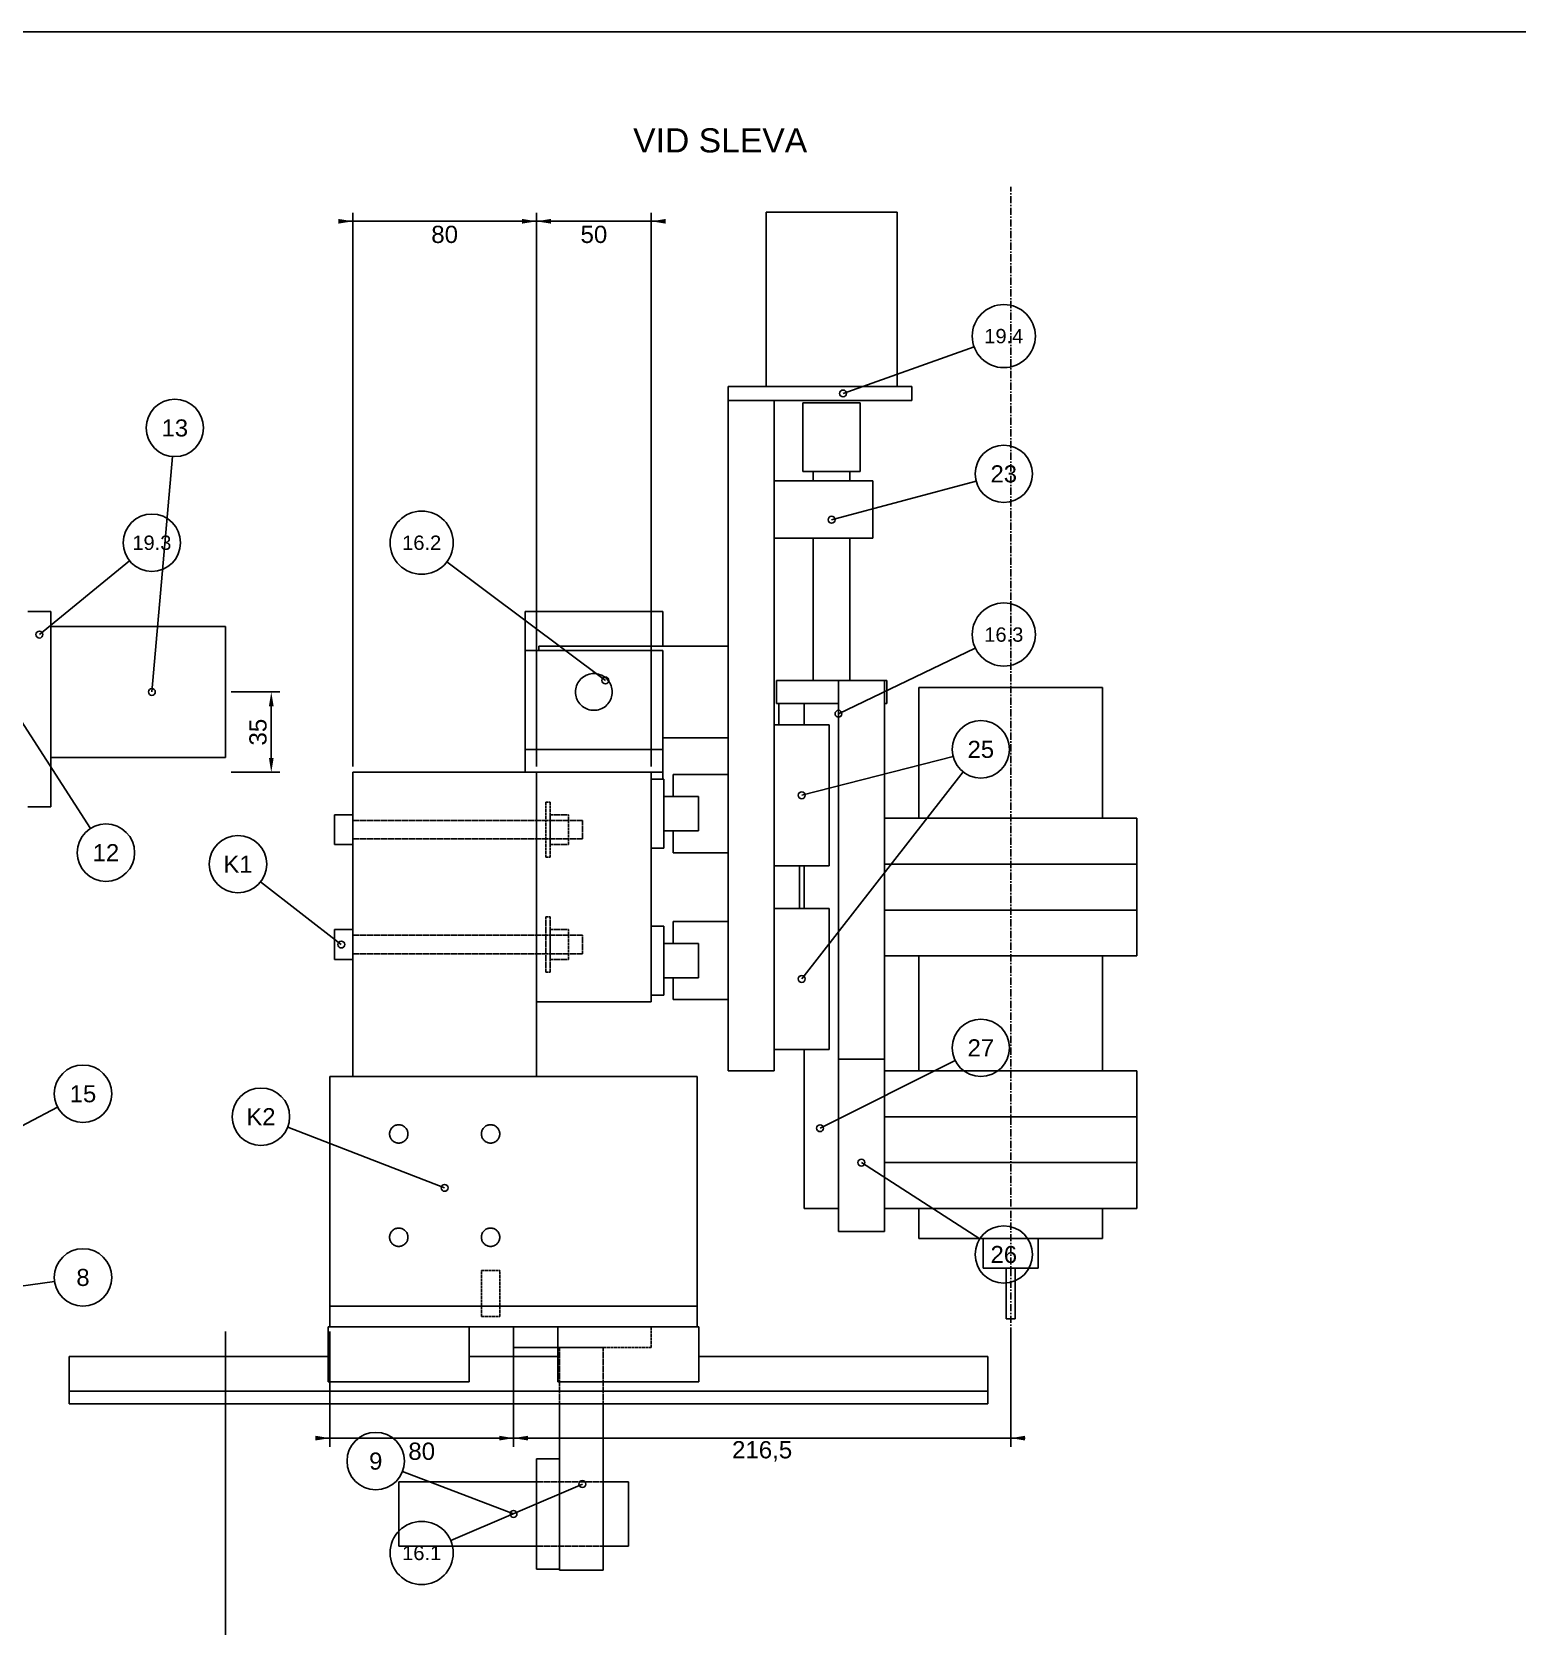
# Model space of a CAD drawing. Header units: millimetres. Extents: x 15 to 2636, y 5 to 589.
# Drawn here: x 261.1 to 519.8, y 311.2 to 589 of the extents above; entities that cross this region are included whole.
import ezdxf
from ezdxf.enums import TextEntityAlignment as Align

# ---------------------------------------------------------------- set-up
doc = ezdxf.new("R2010")
doc.units = ezdxf.units.MM
doc.header["$LTSCALE"] = 0.4
doc.linetypes.add('CENTER', pattern=[5.08, 3.175, -0.635, 0.635, -0.635])
doc.linetypes.add('DASHED', pattern=[1.524, 1.27, -0.254])
for name, color, linetype in [('Golova', 212, 'CONTINUOUS'), ('Krepezh', 6, 'CONTINUOUS'), ('Nevidimye', 8, 'DASHED'), ('Osevye', 8, 'CENTER'), ('Privod', 134, 'CONTINUOUS'), ('Rama', 7, 'CONTINUOUS'), ('Ramka', 7, 'CONTINUOUS'), ('Razmery', 8, 'CONTINUOUS'), ('Relsy', 5, 'CONTINUOUS'), ('SHVP', 1, 'CONTINUOUS'), ('Tekst', 7, 'CONTINUOUS'), ('Uzly', 94, 'CONTINUOUS')]:
    doc.layers.add(name, color=color, linetype=linetype)
doc.styles.add('CHERT', font='arial.ttf')
doc.dimstyles.new('T1', dxfattribs={"dimtxt": 3, "dimasz": 2.5, "dimexe": 1.5, "dimexo": 1, "dimgap": 0.8, "dimtad": 1, "dimtxsty": 'CHERT', "dimcen": 2.5, "dimazin": 3, "dimtfac": 1, "dimtmove": 0, "dimatfit": 3})

msp = doc.modelspace()

# ---------------------------------------------------------------- linework, layer by layer
at = {"layer": 'Golova'}
for p, q in [((382.4, 524.8), (390.4, 524.8)), ((382.4, 408), (382.4, 524.8)), ((390.4, 408), (390.4, 524.8)), ((401.6, 476), (409.6, 476)), ((401.6, 410), (401.6, 476)), ((403.6, 476), (409.6, 476)), ((409.6, 410), (409.6, 476)), ((415.6, 474.8), (447.6, 474.8)), ((415.6, 452), (415.6, 474.8)), ((447.6, 452), (447.6, 474.8)), ((409.6, 410), (409.6, 472)), ((409.6, 452), (453.6, 452)), ((409.6, 444), (409.6, 452)), ((453.6, 444), (453.6, 452)), ((409.6, 444), (453.6, 444)), ((409.6, 436), (409.6, 444)), ((409.6, 444), (453.6, 444)), ((453.6, 436), (453.6, 444)), ((401.6, 410), (401.6, 436)), ((409.6, 436), (453.6, 436)), ((409.6, 428), (409.6, 436)), ((409.6, 436), (453.6, 436)), ((453.6, 428), (453.6, 436)), ((409.6, 428), (453.6, 428)), ((415.6, 408), (415.6, 428)), ((447.6, 408), (447.6, 428)), ((401.6, 410), (409.6, 410)), ((401.6, 380), (401.6, 410)), ((401.6, 410), (409.6, 410)), ((401.6, 410), (409.6, 410)), ((409.6, 380), (409.6, 410)), ((382.4, 408), (390.4, 408)), ((409.6, 408), (453.6, 408)), ((409.6, 400), (409.6, 408)), ((453.6, 400), (453.6, 408)), ((409.6, 400), (453.6, 400)), ((409.6, 392), (409.6, 400)), ((409.6, 400), (453.6, 400)), ((453.6, 392), (453.6, 400)), ((409.6, 392), (453.6, 392)), ((409.6, 384), (409.6, 392)), ((409.6, 392), (453.6, 392)), ((453.6, 384), (453.6, 392)), ((409.6, 384), (453.6, 384)), ((415.6, 378.8), (415.6, 384)), ((447.6, 378.8), (447.6, 384)), ((401.6, 380), (409.6, 380)), ((415.6, 378.8), (447.6, 378.8)), ((426.8, 378.8), (436.4, 378.8)), ((426.8, 373.6), (426.8, 378.8)), ((436.4, 373.6), (436.4, 378.8)), ((426.8, 373.6), (436.4, 373.6)), ((430.8, 373.6), (432.4, 373.6)), ((430.8, 364.8), (430.8, 373.6)), ((432.4, 364.8), (432.4, 373.6)), ((430.8, 364.8), (432.4, 364.8))]:
    msp.add_line(p, q, dxfattribs=at)
at = {"layer": 'Krepezh'}
for p, q in [((313.8, 452.6), (317, 452.6)), ((313.8, 447.4), (313.8, 452.6)), ((313.8, 452.6), (317, 452.6)), ((313.8, 447.4), (313.8, 452.6)), ((317, 447.4), (317, 452.6)), ((317, 447.4), (317, 452.6)), ((317, 448.4), (317, 451.6)), ((317, 448.4), (317, 451.6)), ((313.8, 447.4), (317, 447.4)), ((313.8, 447.4), (317, 447.4)), ((313.8, 432.6), (317, 432.6)), ((313.8, 427.4), (313.8, 432.6)), ((313.8, 432.6), (317, 432.6)), ((313.8, 427.4), (313.8, 432.6)), ((317, 427.4), (317, 432.6)), ((317, 427.4), (317, 432.6)), ((317, 428.4), (317, 431.6)), ((317, 428.4), (317, 431.6)), ((313.8, 427.4), (317, 427.4)), ((313.8, 427.4), (317, 427.4)), ((323.4243, 397.2778), (323.4061, 397.1394)), ((323.4545, 397.4141), (323.4243, 397.2778)), ((323.4965, 397.5472), (323.4545, 397.4141)), ((323.5499, 397.6762), (323.4965, 397.5472)), ((323.6144, 397.8), (323.5499, 397.6762)), ((323.6894, 397.9177), (323.6144, 397.8)), ((323.7743, 398.0285), (323.6894, 397.9177)), ((323.8686, 398.1314), (323.7743, 398.0285)), ((323.9715, 398.2257), (323.8686, 398.1314)), ((324.0823, 398.3106), (323.9715, 398.2257)), ((324.2, 398.3856), (324.0823, 398.3106)), ((324.3238, 398.4501), (324.2, 398.3856)), ((324.4528, 398.5035), (324.3238, 398.4501)), ((324.5859, 398.5455), (324.4528, 398.5035)), ((324.7222, 398.5757), (324.5859, 398.5455)), ((324.8606, 398.5939), (324.7222, 398.5757)), ((325, 398.6), (324.8606, 398.5939)), ((325.1394, 398.5939), (325, 398.6)), ((325.2778, 398.5757), (325.1394, 398.5939)), ((325.4141, 398.5455), (325.2778, 398.5757)), ((325.5472, 398.5035), (325.4141, 398.5455)), ((325.6762, 398.4501), (325.5472, 398.5035)), ((325.8, 398.3856), (325.6762, 398.4501)), ((325.9177, 398.3106), (325.8, 398.3856)), ((326.0285, 398.2257), (325.9177, 398.3106)), ((326.1314, 398.1314), (326.0285, 398.2257)), ((326.2257, 398.0285), (326.1314, 398.1314)), ((326.3106, 397.9177), (326.2257, 398.0285)), ((326.3856, 397.8), (326.3106, 397.9177)), ((326.4501, 397.6762), (326.3856, 397.8)), ((326.5035, 397.5472), (326.4501, 397.6762)), ((326.5455, 397.4141), (326.5035, 397.5472)), ((326.5757, 397.2778), (326.5455, 397.4141)), ((326.5939, 397.1394), (326.5757, 397.2778)), ((339.4243, 397.2778), (339.4061, 397.1394)), ((339.4545, 397.4141), (339.4243, 397.2778)), ((339.4965, 397.5472), (339.4545, 397.4141)), ((339.5499, 397.6762), (339.4965, 397.5472)), ((339.6144, 397.8), (339.5499, 397.6762)), ((339.6894, 397.9177), (339.6144, 397.8)), ((339.7743, 398.0285), (339.6894, 397.9177)), ((339.8686, 398.1314), (339.7743, 398.0285)), ((339.9715, 398.2257), (339.8686, 398.1314)), ((340.0823, 398.3106), (339.9715, 398.2257)), ((340.2, 398.3856), (340.0823, 398.3106)), ((340.3238, 398.4501), (340.2, 398.3856)), ((340.4528, 398.5035), (340.3238, 398.4501)), ((340.5859, 398.5455), (340.4528, 398.5035)), ((340.7222, 398.5757), (340.5859, 398.5455)), ((340.8606, 398.5939), (340.7222, 398.5757)), ((341, 398.6), (340.8606, 398.5939)), ((341.1394, 398.5939), (341, 398.6)), ((341.2778, 398.5757), (341.1394, 398.5939)), ((341.4141, 398.5455), (341.2778, 398.5757)), ((341.5472, 398.5035), (341.4141, 398.5455)), ((341.6762, 398.4501), (341.5472, 398.5035)), ((341.8, 398.3856), (341.6762, 398.4501)), ((341.9177, 398.3106), (341.8, 398.3856)), ((342.0285, 398.2257), (341.9177, 398.3106)), ((342.1314, 398.1314), (342.0285, 398.2257)), ((342.2257, 398.0285), (342.1314, 398.1314)), ((342.3106, 397.9177), (342.2257, 398.0285)), ((342.3856, 397.8), (342.3106, 397.9177)), ((342.4501, 397.6762), (342.3856, 397.8)), ((342.5035, 397.5472), (342.4501, 397.6762)), ((342.5455, 397.4141), (342.5035, 397.5472)), ((342.5757, 397.2778), (342.5455, 397.4141)), ((342.5939, 397.1394), (342.5757, 397.2778)), ((323.4061, 397.1394), (323.4, 397)), ((323.4, 397), (323.4061, 396.8606)), ((323.4061, 396.8606), (323.4243, 396.7222)), ((323.4243, 396.7222), (323.4545, 396.5859)), ((323.4545, 396.5859), (323.4965, 396.4528)), ((323.4965, 396.4528), (323.5499, 396.3238)), ((323.5499, 396.3238), (323.6144, 396.2)), ((323.6144, 396.2), (323.6894, 396.0823)), ((323.6894, 396.0823), (323.7743, 395.9715)), ((323.7743, 395.9715), (323.8686, 395.8686)), ((323.8686, 395.8686), (323.9715, 395.7743)), ((323.9715, 395.7743), (324.0823, 395.6894)), ((324.0823, 395.6894), (324.2, 395.6144)), ((324.2, 395.6144), (324.3238, 395.5499)), ((324.3238, 395.5499), (324.4528, 395.4965)), ((324.4528, 395.4965), (324.5859, 395.4545)), ((324.5859, 395.4545), (324.7222, 395.4243)), ((324.7222, 395.4243), (324.8606, 395.4061)), ((324.8606, 395.4061), (325, 395.4)), ((325, 395.4), (325.1394, 395.4061)), ((325.1394, 395.4061), (325.2778, 395.4243)), ((325.2778, 395.4243), (325.4141, 395.4545)), ((325.4141, 395.4545), (325.5472, 395.4965)), ((325.5472, 395.4965), (325.6762, 395.5499)), ((325.6762, 395.5499), (325.8, 395.6144)), ((325.8, 395.6144), (325.9177, 395.6894)), ((325.9177, 395.6894), (326.0285, 395.7743)), ((326.0285, 395.7743), (326.1314, 395.8686)), ((326.1314, 395.8686), (326.2257, 395.9715)), ((326.2257, 395.9715), (326.3106, 396.0823)), ((326.3106, 396.0823), (326.3856, 396.2)), ((326.3856, 396.2), (326.4501, 396.3238)), ((326.4501, 396.3238), (326.5035, 396.4528)), ((326.5035, 396.4528), (326.5455, 396.5859)), ((326.5455, 396.5859), (326.5757, 396.7222)), ((326.5757, 396.7222), (326.5939, 396.8606)), ((326.6, 397), (326.5939, 397.1394)), ((326.5939, 396.8606), (326.6, 397)), ((339.4061, 397.1394), (339.4, 397)), ((339.4, 397), (339.4061, 396.8606)), ((339.4061, 396.8606), (339.4243, 396.7222)), ((339.4243, 396.7222), (339.4545, 396.5859)), ((339.4545, 396.5859), (339.4965, 396.4528)), ((339.4965, 396.4528), (339.5499, 396.3238)), ((339.5499, 396.3238), (339.6144, 396.2)), ((339.6144, 396.2), (339.6894, 396.0823)), ((339.6894, 396.0823), (339.7743, 395.9715)), ((339.7743, 395.9715), (339.8686, 395.8686)), ((339.8686, 395.8686), (339.9715, 395.7743)), ((339.9715, 395.7743), (340.0823, 395.6894)), ((340.0823, 395.6894), (340.2, 395.6144)), ((340.2, 395.6144), (340.3238, 395.5499)), ((340.3238, 395.5499), (340.4528, 395.4965)), ((340.4528, 395.4965), (340.5859, 395.4545)), ((340.5859, 395.4545), (340.7222, 395.4243)), ((340.7222, 395.4243), (340.8606, 395.4061)), ((340.8606, 395.4061), (341, 395.4)), ((341, 395.4), (341.1394, 395.4061)), ((341.1394, 395.4061), (341.2778, 395.4243)), ((341.2778, 395.4243), (341.4141, 395.4545)), ((341.4141, 395.4545), (341.5472, 395.4965)), ((341.5472, 395.4965), (341.6762, 395.5499)), ((341.6762, 395.5499), (341.8, 395.6144)), ((341.8, 395.6144), (341.9177, 395.6894)), ((341.9177, 395.6894), (342.0285, 395.7743)), ((342.0285, 395.7743), (342.1314, 395.8686)), ((342.1314, 395.8686), (342.2257, 395.9715)), ((342.2257, 395.9715), (342.3106, 396.0823)), ((342.3106, 396.0823), (342.3856, 396.2)), ((342.3856, 396.2), (342.4501, 396.3238)), ((342.4501, 396.3238), (342.5035, 396.4528)), ((342.5035, 396.4528), (342.5455, 396.5859)), ((342.5455, 396.5859), (342.5757, 396.7222)), ((342.5757, 396.7222), (342.5939, 396.8606)), ((342.6, 397), (342.5939, 397.1394)), ((342.5939, 396.8606), (342.6, 397)), ((324.5859, 380.5455), (324.4528, 380.5035)), ((324.7222, 380.5757), (324.5859, 380.5455)), ((324.8606, 380.5939), (324.7222, 380.5757)), ((325, 380.6), (324.8606, 380.5939)), ((325.1394, 380.5939), (325, 380.6)), ((325.2778, 380.5757), (325.1394, 380.5939)), ((325.4141, 380.5455), (325.2778, 380.5757)), ((325.5472, 380.5035), (325.4141, 380.5455)), ((340.5859, 380.5455), (340.4528, 380.5035)), ((340.7222, 380.5757), (340.5859, 380.5455)), ((340.8606, 380.5939), (340.7222, 380.5757)), ((341, 380.6), (340.8606, 380.5939)), ((341.1394, 380.5939), (341, 380.6)), ((341.2778, 380.5757), (341.1394, 380.5939)), ((341.4141, 380.5455), (341.2778, 380.5757)), ((341.5472, 380.5035), (341.4141, 380.5455)), ((323.4061, 379.1394), (323.4, 379)), ((323.4, 379), (323.4061, 378.8606)), ((323.4243, 379.2778), (323.4061, 379.1394)), ((323.4061, 378.8606), (323.4243, 378.7222)), ((323.4545, 379.4141), (323.4243, 379.2778)), ((323.4243, 378.7222), (323.4545, 378.5859)), ((323.4965, 379.5472), (323.4545, 379.4141)), ((323.4545, 378.5859), (323.4965, 378.4528)), ((323.5499, 379.6762), (323.4965, 379.5472)), ((323.4965, 378.4528), (323.5499, 378.3238)), ((323.6144, 379.8), (323.5499, 379.6762)), ((323.5499, 378.3238), (323.6144, 378.2)), ((323.6894, 379.9177), (323.6144, 379.8)), ((323.6144, 378.2), (323.6894, 378.0823)), ((323.7743, 380.0285), (323.6894, 379.9177)), ((323.6894, 378.0823), (323.7743, 377.9715)), ((323.8686, 380.1314), (323.7743, 380.0285)), ((323.7743, 377.9715), (323.8686, 377.8686)), ((323.9715, 380.2257), (323.8686, 380.1314)), ((323.8686, 377.8686), (323.9715, 377.7743)), ((324.0823, 380.3106), (323.9715, 380.2257)), ((323.9715, 377.7743), (324.0823, 377.6894)), ((324.2, 380.3856), (324.0823, 380.3106)), ((324.3238, 380.4501), (324.2, 380.3856)), ((324.4528, 380.5035), (324.3238, 380.4501)), ((325.6762, 380.4501), (325.5472, 380.5035)), ((325.8, 380.3856), (325.6762, 380.4501)), ((325.9177, 380.3106), (325.8, 380.3856)), ((326.0285, 380.2257), (325.9177, 380.3106)), ((325.9177, 377.6894), (326.0285, 377.7743)), ((326.1314, 380.1314), (326.0285, 380.2257)), ((326.0285, 377.7743), (326.1314, 377.8686)), ((326.2257, 380.0285), (326.1314, 380.1314)), ((326.1314, 377.8686), (326.2257, 377.9715)), ((326.3106, 379.9177), (326.2257, 380.0285)), ((326.2257, 377.9715), (326.3106, 378.0823)), ((326.3856, 379.8), (326.3106, 379.9177)), ((326.3106, 378.0823), (326.3856, 378.2)), ((326.4501, 379.6762), (326.3856, 379.8)), ((326.3856, 378.2), (326.4501, 378.3238)), ((326.5035, 379.5472), (326.4501, 379.6762)), ((326.4501, 378.3238), (326.5035, 378.4528)), ((326.5455, 379.4141), (326.5035, 379.5472)), ((326.5035, 378.4528), (326.5455, 378.5859)), ((326.5757, 379.2778), (326.5455, 379.4141)), ((326.5455, 378.5859), (326.5757, 378.7222)), ((326.5939, 379.1394), (326.5757, 379.2778)), ((326.5757, 378.7222), (326.5939, 378.8606)), ((326.6, 379), (326.5939, 379.1394)), ((326.5939, 378.8606), (326.6, 379)), ((339.4061, 379.1394), (339.4, 379)), ((339.4, 379), (339.4061, 378.8606)), ((339.4243, 379.2778), (339.4061, 379.1394)), ((339.4061, 378.8606), (339.4243, 378.7222)), ((339.4545, 379.4141), (339.4243, 379.2778)), ((339.4243, 378.7222), (339.4545, 378.5859)), ((339.4965, 379.5472), (339.4545, 379.4141)), ((339.4545, 378.5859), (339.4965, 378.4528)), ((339.5499, 379.6762), (339.4965, 379.5472)), ((339.4965, 378.4528), (339.5499, 378.3238)), ((339.6144, 379.8), (339.5499, 379.6762)), ((339.5499, 378.3238), (339.6144, 378.2)), ((339.6894, 379.9177), (339.6144, 379.8)), ((339.6144, 378.2), (339.6894, 378.0823)), ((339.7743, 380.0285), (339.6894, 379.9177)), ((339.6894, 378.0823), (339.7743, 377.9715)), ((339.8686, 380.1314), (339.7743, 380.0285)), ((339.7743, 377.9715), (339.8686, 377.8686)), ((339.9715, 380.2257), (339.8686, 380.1314)), ((339.8686, 377.8686), (339.9715, 377.7743)), ((340.0823, 380.3106), (339.9715, 380.2257)), ((339.9715, 377.7743), (340.0823, 377.6894)), ((340.2, 380.3856), (340.0823, 380.3106)), ((340.3238, 380.4501), (340.2, 380.3856)), ((340.4528, 380.5035), (340.3238, 380.4501)), ((341.6762, 380.4501), (341.5472, 380.5035)), ((341.8, 380.3856), (341.6762, 380.4501)), ((341.9177, 380.3106), (341.8, 380.3856)), ((342.0285, 380.2257), (341.9177, 380.3106)), ((341.9177, 377.6894), (342.0285, 377.7743)), ((342.1314, 380.1314), (342.0285, 380.2257)), ((342.0285, 377.7743), (342.1314, 377.8686)), ((342.2257, 380.0285), (342.1314, 380.1314)), ((342.1314, 377.8686), (342.2257, 377.9715)), ((342.3106, 379.9177), (342.2257, 380.0285)), ((342.2257, 377.9715), (342.3106, 378.0823)), ((342.3856, 379.8), (342.3106, 379.9177)), ((342.3106, 378.0823), (342.3856, 378.2)), ((342.4501, 379.6762), (342.3856, 379.8)), ((342.3856, 378.2), (342.4501, 378.3238)), ((342.5035, 379.5472), (342.4501, 379.6762)), ((342.4501, 378.3238), (342.5035, 378.4528)), ((342.5455, 379.4141), (342.5035, 379.5472)), ((342.5035, 378.4528), (342.5455, 378.5859)), ((342.5757, 379.2778), (342.5455, 379.4141)), ((342.5455, 378.5859), (342.5757, 378.7222)), ((342.5939, 379.1394), (342.5757, 379.2778)), ((342.5757, 378.7222), (342.5939, 378.8606)), ((342.6, 379), (342.5939, 379.1394)), ((342.5939, 378.8606), (342.6, 379)), ((324.0823, 377.6894), (324.2, 377.6144)), ((324.2, 377.6144), (324.3238, 377.5499)), ((324.3238, 377.5499), (324.4528, 377.4965)), ((324.4528, 377.4965), (324.5859, 377.4545)), ((324.5859, 377.4545), (324.7222, 377.4243)), ((324.7222, 377.4243), (324.8606, 377.4061)), ((324.8606, 377.4061), (325, 377.4)), ((325, 377.4), (325.1394, 377.4061)), ((325.1394, 377.4061), (325.2778, 377.4243)), ((325.2778, 377.4243), (325.4141, 377.4545)), ((325.4141, 377.4545), (325.5472, 377.4965)), ((325.5472, 377.4965), (325.6762, 377.5499)), ((325.6762, 377.5499), (325.8, 377.6144)), ((325.8, 377.6144), (325.9177, 377.6894)), ((340.0823, 377.6894), (340.2, 377.6144)), ((340.2, 377.6144), (340.3238, 377.5499)), ((340.3238, 377.5499), (340.4528, 377.4965)), ((340.4528, 377.4965), (340.5859, 377.4545)), ((340.5859, 377.4545), (340.7222, 377.4243)), ((340.7222, 377.4243), (340.8606, 377.4061)), ((340.8606, 377.4061), (341, 377.4)), ((341, 377.4), (341.1394, 377.4061)), ((341.1394, 377.4061), (341.2778, 377.4243)), ((341.2778, 377.4243), (341.4141, 377.4545)), ((341.4141, 377.4545), (341.5472, 377.4965)), ((341.5472, 377.4965), (341.6762, 377.5499)), ((341.6762, 377.5499), (341.8, 377.6144)), ((341.8, 377.6144), (341.9177, 377.6894))]:
    msp.add_line(p, q, dxfattribs=at)
at = {"layer": 'Nevidimye'}
for p, q in [((350.6, 454.8), (351.4, 454.8)), ((350.6, 445.2), (350.6, 454.8)), ((350.6, 454.8), (351.4, 454.8)), ((350.6, 445.2), (350.6, 454.8)), ((351.4, 445.2), (351.4, 454.8)), ((351.4, 445.2), (351.4, 454.8)), ((317, 451.6), (357, 451.6)), ((317, 451.6), (357, 451.6)), ((351.4, 452.6), (354.6, 452.6)), ((351.4, 447.4), (351.4, 452.6)), ((351.4, 452.6), (354.6, 452.6)), ((351.4, 447.4), (351.4, 452.6)), ((354.6, 447.4), (354.6, 452.6)), ((354.6, 447.4), (354.6, 452.6)), ((357, 448.4), (357, 451.6)), ((357, 448.4), (357, 451.6)), ((317, 448.4), (357, 448.4)), ((317, 448.4), (357, 448.4)), ((351.4, 447.4), (354.6, 447.4)), ((351.4, 447.4), (354.6, 447.4)), ((350.6, 445.2), (351.4, 445.2)), ((350.6, 445.2), (351.4, 445.2)), ((350.6, 434.8), (351.4, 434.8)), ((350.6, 425.2), (350.6, 434.8)), ((350.6, 434.8), (351.4, 434.8)), ((350.6, 425.2), (350.6, 434.8)), ((351.4, 425.2), (351.4, 434.8)), ((351.4, 425.2), (351.4, 434.8)), ((317, 431.6), (357, 431.6)), ((317, 431.6), (357, 431.6)), ((351.4, 432.6), (354.6, 432.6)), ((351.4, 427.4), (351.4, 432.6)), ((351.4, 432.6), (354.6, 432.6)), ((351.4, 427.4), (351.4, 432.6)), ((354.6, 427.4), (354.6, 432.6)), ((354.6, 427.4), (354.6, 432.6)), ((357, 428.4), (357, 431.6)), ((357, 428.4), (357, 431.6)), ((317, 428.4), (357, 428.4)), ((317, 428.4), (357, 428.4)), ((350.6, 425.2), (351.4, 425.2)), ((350.6, 425.2), (351.4, 425.2)), ((351.4, 427.4), (354.6, 427.4)), ((351.4, 427.4), (354.6, 427.4)), ((323.4243, 397.2778), (323.4061, 397.1394)), ((323.4545, 397.4141), (323.4243, 397.2778)), ((323.4965, 397.5472), (323.4545, 397.4141)), ((323.5499, 397.6762), (323.4965, 397.5472)), ((323.6144, 397.8), (323.5499, 397.6762)), ((323.6894, 397.9177), (323.6144, 397.8)), ((323.7743, 398.0285), (323.6894, 397.9177)), ((323.8686, 398.1314), (323.7743, 398.0285)), ((323.9715, 398.2257), (323.8686, 398.1314)), ((324.0823, 398.3106), (323.9715, 398.2257)), ((324.2, 398.3856), (324.0823, 398.3106)), ((324.3238, 398.4501), (324.2, 398.3856)), ((324.4528, 398.5035), (324.3238, 398.4501)), ((324.5859, 398.5455), (324.4528, 398.5035)), ((324.7222, 398.5757), (324.5859, 398.5455)), ((324.8606, 398.5939), (324.7222, 398.5757)), ((325, 398.6), (324.8606, 398.5939)), ((325.1394, 398.5939), (325, 398.6)), ((325.2778, 398.5757), (325.1394, 398.5939)), ((325.4141, 398.5455), (325.2778, 398.5757)), ((325.5472, 398.5035), (325.4141, 398.5455)), ((325.6762, 398.4501), (325.5472, 398.5035)), ((325.8, 398.3856), (325.6762, 398.4501)), ((325.9177, 398.3106), (325.8, 398.3856)), ((326.0285, 398.2257), (325.9177, 398.3106)), ((326.1314, 398.1314), (326.0285, 398.2257)), ((326.2257, 398.0285), (326.1314, 398.1314)), ((326.3106, 397.9177), (326.2257, 398.0285)), ((326.3856, 397.8), (326.3106, 397.9177)), ((326.4501, 397.6762), (326.3856, 397.8)), ((326.5035, 397.5472), (326.4501, 397.6762)), ((326.5455, 397.4141), (326.5035, 397.5472)), ((326.5757, 397.2778), (326.5455, 397.4141)), ((326.5939, 397.1394), (326.5757, 397.2778)), ((339.4243, 397.2778), (339.4061, 397.1394)), ((339.4545, 397.4141), (339.4243, 397.2778)), ((339.4965, 397.5472), (339.4545, 397.4141)), ((339.5499, 397.6762), (339.4965, 397.5472)), ((339.6144, 397.8), (339.5499, 397.6762)), ((339.6894, 397.9177), (339.6144, 397.8)), ((339.7743, 398.0285), (339.6894, 397.9177)), ((339.8686, 398.1314), (339.7743, 398.0285)), ((339.9715, 398.2257), (339.8686, 398.1314)), ((340.0823, 398.3106), (339.9715, 398.2257)), ((340.2, 398.3856), (340.0823, 398.3106)), ((340.3238, 398.4501), (340.2, 398.3856)), ((340.4528, 398.5035), (340.3238, 398.4501)), ((340.5859, 398.5455), (340.4528, 398.5035)), ((340.7222, 398.5757), (340.5859, 398.5455)), ((340.8606, 398.5939), (340.7222, 398.5757)), ((341, 398.6), (340.8606, 398.5939)), ((341.1394, 398.5939), (341, 398.6)), ((341.2778, 398.5757), (341.1394, 398.5939)), ((341.4141, 398.5455), (341.2778, 398.5757)), ((341.5472, 398.5035), (341.4141, 398.5455)), ((341.6762, 398.4501), (341.5472, 398.5035)), ((341.8, 398.3856), (341.6762, 398.4501)), ((341.9177, 398.3106), (341.8, 398.3856)), ((342.0285, 398.2257), (341.9177, 398.3106)), ((342.1314, 398.1314), (342.0285, 398.2257)), ((342.2257, 398.0285), (342.1314, 398.1314)), ((342.3106, 397.9177), (342.2257, 398.0285)), ((342.3856, 397.8), (342.3106, 397.9177)), ((342.4501, 397.6762), (342.3856, 397.8)), ((342.5035, 397.5472), (342.4501, 397.6762)), ((342.5455, 397.4141), (342.5035, 397.5472)), ((342.5757, 397.2778), (342.5455, 397.4141)), ((342.5939, 397.1394), (342.5757, 397.2778)), ((323.4061, 397.1394), (323.4, 397)), ((323.4, 397), (323.4061, 396.8606)), ((323.4061, 396.8606), (323.4243, 396.7222)), ((323.4243, 396.7222), (323.4545, 396.5859)), ((323.4545, 396.5859), (323.4965, 396.4528)), ((323.4965, 396.4528), (323.5499, 396.3238)), ((323.5499, 396.3238), (323.6144, 396.2)), ((323.6144, 396.2), (323.6894, 396.0823)), ((323.6894, 396.0823), (323.7743, 395.9715)), ((323.7743, 395.9715), (323.8686, 395.8686)), ((323.8686, 395.8686), (323.9715, 395.7743)), ((323.9715, 395.7743), (324.0823, 395.6894)), ((324.0823, 395.6894), (324.2, 395.6144)), ((324.2, 395.6144), (324.3238, 395.5499)), ((324.3238, 395.5499), (324.4528, 395.4965)), ((324.4528, 395.4965), (324.5859, 395.4545)), ((324.5859, 395.4545), (324.7222, 395.4243)), ((324.7222, 395.4243), (324.8606, 395.4061)), ((324.8606, 395.4061), (325, 395.4)), ((325, 395.4), (325.1394, 395.4061)), ((325.1394, 395.4061), (325.2778, 395.4243)), ((325.2778, 395.4243), (325.4141, 395.4545)), ((325.4141, 395.4545), (325.5472, 395.4965)), ((325.5472, 395.4965), (325.6762, 395.5499)), ((325.6762, 395.5499), (325.8, 395.6144)), ((325.8, 395.6144), (325.9177, 395.6894)), ((325.9177, 395.6894), (326.0285, 395.7743)), ((326.0285, 395.7743), (326.1314, 395.8686)), ((326.1314, 395.8686), (326.2257, 395.9715)), ((326.2257, 395.9715), (326.3106, 396.0823)), ((326.3106, 396.0823), (326.3856, 396.2)), ((326.3856, 396.2), (326.4501, 396.3238)), ((326.4501, 396.3238), (326.5035, 396.4528)), ((326.5035, 396.4528), (326.5455, 396.5859)), ((326.5455, 396.5859), (326.5757, 396.7222)), ((326.5757, 396.7222), (326.5939, 396.8606)), ((326.6, 397), (326.5939, 397.1394)), ((326.5939, 396.8606), (326.6, 397)), ((339.4061, 397.1394), (339.4, 397)), ((339.4, 397), (339.4061, 396.8606)), ((339.4061, 396.8606), (339.4243, 396.7222)), ((339.4243, 396.7222), (339.4545, 396.5859)), ((339.4545, 396.5859), (339.4965, 396.4528)), ((339.4965, 396.4528), (339.5499, 396.3238)), ((339.5499, 396.3238), (339.6144, 396.2)), ((339.6144, 396.2), (339.6894, 396.0823)), ((339.6894, 396.0823), (339.7743, 395.9715)), ((339.7743, 395.9715), (339.8686, 395.8686)), ((339.8686, 395.8686), (339.9715, 395.7743)), ((339.9715, 395.7743), (340.0823, 395.6894)), ((340.0823, 395.6894), (340.2, 395.6144)), ((340.2, 395.6144), (340.3238, 395.5499)), ((340.3238, 395.5499), (340.4528, 395.4965)), ((340.4528, 395.4965), (340.5859, 395.4545)), ((340.5859, 395.4545), (340.7222, 395.4243)), ((340.7222, 395.4243), (340.8606, 395.4061)), ((340.8606, 395.4061), (341, 395.4)), ((341, 395.4), (341.1394, 395.4061)), ((341.1394, 395.4061), (341.2778, 395.4243)), ((341.2778, 395.4243), (341.4141, 395.4545)), ((341.4141, 395.4545), (341.5472, 395.4965)), ((341.5472, 395.4965), (341.6762, 395.5499)), ((341.6762, 395.5499), (341.8, 395.6144)), ((341.8, 395.6144), (341.9177, 395.6894)), ((341.9177, 395.6894), (342.0285, 395.7743)), ((342.0285, 395.7743), (342.1314, 395.8686)), ((342.1314, 395.8686), (342.2257, 395.9715)), ((342.2257, 395.9715), (342.3106, 396.0823)), ((342.3106, 396.0823), (342.3856, 396.2)), ((342.3856, 396.2), (342.4501, 396.3238)), ((342.4501, 396.3238), (342.5035, 396.4528)), ((342.5035, 396.4528), (342.5455, 396.5859)), ((342.5455, 396.5859), (342.5757, 396.7222)), ((342.5757, 396.7222), (342.5939, 396.8606)), ((342.6, 397), (342.5939, 397.1394)), ((342.5939, 396.8606), (342.6, 397)), ((324.5859, 380.5455), (324.4528, 380.5035)), ((324.7222, 380.5757), (324.5859, 380.5455)), ((324.8606, 380.5939), (324.7222, 380.5757)), ((325, 380.6), (324.8606, 380.5939)), ((325.1394, 380.5939), (325, 380.6)), ((325.2778, 380.5757), (325.1394, 380.5939)), ((325.4141, 380.5455), (325.2778, 380.5757)), ((325.5472, 380.5035), (325.4141, 380.5455)), ((340.5859, 380.5455), (340.4528, 380.5035)), ((340.7222, 380.5757), (340.5859, 380.5455)), ((340.8606, 380.5939), (340.7222, 380.5757)), ((341, 380.6), (340.8606, 380.5939)), ((341.1394, 380.5939), (341, 380.6)), ((341.2778, 380.5757), (341.1394, 380.5939)), ((341.4141, 380.5455), (341.2778, 380.5757)), ((341.5472, 380.5035), (341.4141, 380.5455)), ((323.4061, 379.1394), (323.4, 379)), ((323.4, 379), (323.4061, 378.8606)), ((323.4243, 379.2778), (323.4061, 379.1394)), ((323.4061, 378.8606), (323.4243, 378.7222)), ((323.4545, 379.4141), (323.4243, 379.2778)), ((323.4243, 378.7222), (323.4545, 378.5859)), ((323.4965, 379.5472), (323.4545, 379.4141)), ((323.4545, 378.5859), (323.4965, 378.4528)), ((323.5499, 379.6762), (323.4965, 379.5472)), ((323.4965, 378.4528), (323.5499, 378.3238)), ((323.6144, 379.8), (323.5499, 379.6762)), ((323.5499, 378.3238), (323.6144, 378.2)), ((323.6894, 379.9177), (323.6144, 379.8)), ((323.6144, 378.2), (323.6894, 378.0823)), ((323.7743, 380.0285), (323.6894, 379.9177)), ((323.6894, 378.0823), (323.7743, 377.9715)), ((323.8686, 380.1314), (323.7743, 380.0285)), ((323.7743, 377.9715), (323.8686, 377.8686)), ((323.9715, 380.2257), (323.8686, 380.1314)), ((323.8686, 377.8686), (323.9715, 377.7743)), ((324.0823, 380.3106), (323.9715, 380.2257)), ((323.9715, 377.7743), (324.0823, 377.6894)), ((324.2, 380.3856), (324.0823, 380.3106)), ((324.3238, 380.4501), (324.2, 380.3856)), ((324.4528, 380.5035), (324.3238, 380.4501)), ((325.6762, 380.4501), (325.5472, 380.5035)), ((325.8, 380.3856), (325.6762, 380.4501)), ((325.9177, 380.3106), (325.8, 380.3856)), ((326.0285, 380.2257), (325.9177, 380.3106)), ((325.9177, 377.6894), (326.0285, 377.7743)), ((326.1314, 380.1314), (326.0285, 380.2257)), ((326.0285, 377.7743), (326.1314, 377.8686)), ((326.2257, 380.0285), (326.1314, 380.1314)), ((326.1314, 377.8686), (326.2257, 377.9715)), ((326.3106, 379.9177), (326.2257, 380.0285)), ((326.2257, 377.9715), (326.3106, 378.0823)), ((326.3856, 379.8), (326.3106, 379.9177)), ((326.3106, 378.0823), (326.3856, 378.2)), ((326.4501, 379.6762), (326.3856, 379.8)), ((326.3856, 378.2), (326.4501, 378.3238)), ((326.5035, 379.5472), (326.4501, 379.6762)), ((326.4501, 378.3238), (326.5035, 378.4528)), ((326.5455, 379.4141), (326.5035, 379.5472)), ((326.5035, 378.4528), (326.5455, 378.5859)), ((326.5757, 379.2778), (326.5455, 379.4141)), ((326.5455, 378.5859), (326.5757, 378.7222)), ((326.5939, 379.1394), (326.5757, 379.2778)), ((326.5757, 378.7222), (326.5939, 378.8606)), ((326.6, 379), (326.5939, 379.1394)), ((326.5939, 378.8606), (326.6, 379)), ((339.4061, 379.1394), (339.4, 379)), ((339.4, 379), (339.4061, 378.8606)), ((339.4243, 379.2778), (339.4061, 379.1394)), ((339.4061, 378.8606), (339.4243, 378.7222)), ((339.4545, 379.4141), (339.4243, 379.2778)), ((339.4243, 378.7222), (339.4545, 378.5859)), ((339.4965, 379.5472), (339.4545, 379.4141)), ((339.4545, 378.5859), (339.4965, 378.4528)), ((339.5499, 379.6762), (339.4965, 379.5472)), ((339.4965, 378.4528), (339.5499, 378.3238)), ((339.6144, 379.8), (339.5499, 379.6762)), ((339.5499, 378.3238), (339.6144, 378.2)), ((339.6894, 379.9177), (339.6144, 379.8)), ((339.6144, 378.2), (339.6894, 378.0823)), ((339.7743, 380.0285), (339.6894, 379.9177)), ((339.6894, 378.0823), (339.7743, 377.9715)), ((339.8686, 380.1314), (339.7743, 380.0285)), ((339.7743, 377.9715), (339.8686, 377.8686)), ((339.9715, 380.2257), (339.8686, 380.1314)), ((339.8686, 377.8686), (339.9715, 377.7743)), ((340.0823, 380.3106), (339.9715, 380.2257)), ((339.9715, 377.7743), (340.0823, 377.6894)), ((340.2, 380.3856), (340.0823, 380.3106)), ((340.3238, 380.4501), (340.2, 380.3856)), ((340.4528, 380.5035), (340.3238, 380.4501)), ((341.6762, 380.4501), (341.5472, 380.5035)), ((341.8, 380.3856), (341.6762, 380.4501)), ((341.9177, 380.3106), (341.8, 380.3856)), ((342.0285, 380.2257), (341.9177, 380.3106)), ((341.9177, 377.6894), (342.0285, 377.7743)), ((342.1314, 380.1314), (342.0285, 380.2257)), ((342.0285, 377.7743), (342.1314, 377.8686)), ((342.2257, 380.0285), (342.1314, 380.1314)), ((342.1314, 377.8686), (342.2257, 377.9715)), ((342.3106, 379.9177), (342.2257, 380.0285)), ((342.2257, 377.9715), (342.3106, 378.0823)), ((342.3856, 379.8), (342.3106, 379.9177)), ((342.3106, 378.0823), (342.3856, 378.2)), ((342.4501, 379.6762), (342.3856, 379.8)), ((342.3856, 378.2), (342.4501, 378.3238)), ((342.5035, 379.5472), (342.4501, 379.6762)), ((342.4501, 378.3238), (342.5035, 378.4528)), ((342.5455, 379.4141), (342.5035, 379.5472)), ((342.5035, 378.4528), (342.5455, 378.5859)), ((342.5757, 379.2778), (342.5455, 379.4141)), ((342.5455, 378.5859), (342.5757, 378.7222)), ((342.5939, 379.1394), (342.5757, 379.2778)), ((342.5757, 378.7222), (342.5939, 378.8606)), ((342.6, 379), (342.5939, 379.1394)), ((342.5939, 378.8606), (342.6, 379)), ((324.0823, 377.6894), (324.2, 377.6144)), ((324.2, 377.6144), (324.3238, 377.5499)), ((324.3238, 377.5499), (324.4528, 377.4965)), ((324.4528, 377.4965), (324.5859, 377.4545)), ((324.5859, 377.4545), (324.7222, 377.4243)), ((324.7222, 377.4243), (324.8606, 377.4061)), ((324.8606, 377.4061), (325, 377.4)), ((325, 377.4), (325.1394, 377.4061)), ((325.1394, 377.4061), (325.2778, 377.4243)), ((325.2778, 377.4243), (325.4141, 377.4545)), ((325.4141, 377.4545), (325.5472, 377.4965)), ((325.5472, 377.4965), (325.6762, 377.5499)), ((325.6762, 377.5499), (325.8, 377.6144)), ((325.8, 377.6144), (325.9177, 377.6894)), ((340.0823, 377.6894), (340.2, 377.6144)), ((340.2, 377.6144), (340.3238, 377.5499)), ((340.3238, 377.5499), (340.4528, 377.4965)), ((340.4528, 377.4965), (340.5859, 377.4545)), ((340.5859, 377.4545), (340.7222, 377.4243)), ((340.7222, 377.4243), (340.8606, 377.4061)), ((340.8606, 377.4061), (341, 377.4)), ((341, 377.4), (341.1394, 377.4061)), ((341.1394, 377.4061), (341.2778, 377.4243)), ((341.2778, 377.4243), (341.4141, 377.4545)), ((341.4141, 377.4545), (341.5472, 377.4965)), ((341.5472, 377.4965), (341.6762, 377.5499)), ((341.6762, 377.5499), (341.8, 377.6144)), ((341.8, 377.6144), (341.9177, 377.6894)), ((339.4, 373.2), (342.6, 373.2)), ((339.4, 365.2), (339.4, 373.2)), ((339.4, 373.2), (342.6, 373.2)), ((339.4, 365.2), (339.4, 373.2)), ((342.6, 365.2), (342.6, 373.2)), ((342.6, 365.2), (342.6, 373.2)), ((339.4, 365.2), (342.6, 365.2)), ((339.4, 365.2), (342.6, 365.2)), ((369, 359.8), (369, 363.4)), ((369, 359.8), (369, 363.4)), ((352.72, 359.8), (369, 359.8)), ((352.72, 359.8), (369, 359.8)), ((353, 359.8), (360.6, 359.8)), ((353, 350), (353, 359.8)), ((353, 359.8), (360.6, 359.8)), ((353, 350), (353, 359.8)), ((360.6, 350), (360.6, 359.8)), ((360.6, 350), (360.6, 359.8)), ((349, 336.4), (360.6, 336.4)), ((349, 336.4), (360.6, 336.4)), ((349, 325.2), (349, 336.4)), ((353, 325.2), (353, 336.4)), ((353, 325.2), (353, 336.4)), ((360.6, 325.2), (360.6, 336.4)), ((349, 325.2), (360.6, 325.2)), ((349, 325.2), (360.6, 325.2))]:
    msp.add_line(p, q, dxfattribs=at)
at = {"layer": 'Osevye'}
msp.add_line((431.6, 360), (431.6, 562), dxfattribs=at)
at = {"layer": 'Privod'}
for p, q in [((389, 557.6), (411.8, 557.6)), ((389, 527.2), (389, 557.6)), ((411.8, 527.2), (411.8, 557.6)), ((389, 527.2), (411.8, 527.2)), ((395.4, 524.4), (405.4, 524.4)), ((395.4, 512.4), (395.4, 524.4)), ((405.4, 512.4), (405.4, 524.4)), ((395.4, 512.4), (405.4, 512.4)), ((264.4, 485.4), (294.8, 485.4)), ((264.4, 462.6), (264.4, 485.4)), ((294.8, 462.6), (294.8, 485.4)), ((264.4, 462.6), (294.8, 462.6))]:
    msp.add_line(p, q, dxfattribs=at)
at = {"layer": 'Rama'}
for p, q in [((317, 460), (349, 460)), ((317, 407), (317, 460)), ((317, 460), (349, 460)), ((317, 407), (317, 460)), ((349, 407), (349, 460)), ((349, 451.6), (349, 460)), ((349, 460), (369, 460)), ((349, 420), (349, 460)), ((369, 420), (369, 460)), ((349, 431.6), (349, 448.4)), ((349, 407), (349, 428.4)), ((349, 420), (369, 420)), ((317, 367), (349, 367)), ((317, 367), (339.4, 367)), ((342.6, 367), (349, 367))]:
    msp.add_line(p, q, dxfattribs=at)
at = {"layer": 'Ramka'}
msp.add_line((836, 589), (20, 589), dxfattribs=at)
at = {"layer": 'Relsy'}
for p, q in [((395.6, 472), (401.6, 472)), ((395.6, 468.28), (395.6, 472)), ((401.6, 384), (401.6, 472)), ((369, 458.8), (371.2, 458.8)), ((369, 446.8), (369, 458.8)), ((371.2, 446.8), (371.2, 458.8)), ((371.2, 455.8), (377.2, 455.8)), ((371.2, 449.8), (371.2, 455.8)), ((377.2, 449.8), (377.2, 455.8)), ((371.2, 449.8), (377.2, 449.8)), ((369, 446.8), (371.2, 446.8)), ((395.6, 436.28), (395.6, 443.72)), ((401.6, 384), (401.6, 436)), ((369, 433.2), (371.2, 433.2)), ((369, 421.2), (369, 433.2)), ((371.2, 421.2), (371.2, 433.2)), ((371.2, 430.2), (377.2, 430.2)), ((371.2, 424.2), (371.2, 430.2)), ((377.2, 424.2), (377.2, 430.2)), ((371.2, 424.2), (377.2, 424.2)), ((369, 421.2), (371.2, 421.2)), ((395.6, 384), (395.6, 411.72)), ((395.6, 384), (395.6, 411.72)), ((395.6, 384), (401.6, 384)), ((395.6, 384), (401.6, 384)), ((267.6, 358.2), (312.72, 358.2)), ((267.6, 352.2), (267.6, 358.2)), ((267.6, 358.2), (312.72, 358.2)), ((267.6, 352.2), (267.6, 358.2)), ((337.28, 358.2), (352.72, 358.2)), ((337.28, 358.2), (352.72, 358.2)), ((377.28, 358.2), (427.6, 358.2)), ((377.28, 358.2), (427.6, 358.2)), ((427.6, 352.2), (427.6, 358.2)), ((427.6, 352.2), (427.6, 358.2)), ((267.6, 352.2), (427.6, 352.2)), ((267.6, 350), (267.6, 352.2)), ((267.6, 352.2), (427.6, 352.2)), ((267.6, 352.2), (353, 352.2)), ((267.6, 350), (267.6, 352.2)), ((267.6, 352.2), (353, 352.2)), ((267.6, 350), (427.6, 350)), ((267.6, 350), (427.6, 350)), ((360.6, 352.2), (427.6, 352.2)), ((360.6, 352.2), (427.6, 352.2)), ((427.6, 350), (427.6, 352.2)), ((427.6, 350), (427.6, 352.2))]:
    msp.add_line(p, q, dxfattribs=at)
at = {"layer": 'SHVP'}
for p, q in [((397.2, 510.8), (397.2, 512.4)), ((403.6, 510.8), (403.6, 512.4)), ((397.2, 476), (397.2, 500.8)), ((403.6, 476), (403.6, 500.8)), ((355.993, 475.0945), (355.909, 474.8282)), ((356.0998, 475.3524), (355.993, 475.0945)), ((356.2287, 475.6), (356.0998, 475.3524)), ((356.3787, 475.8354), (356.2287, 475.6)), ((356.5487, 476.0569), (356.3787, 475.8354)), ((356.7373, 476.2627), (356.5487, 476.0569)), ((356.9431, 476.4513), (356.7373, 476.2627)), ((357.1646, 476.6213), (356.9431, 476.4513)), ((357.4, 476.7713), (357.1646, 476.6213)), ((357.6476, 476.9002), (357.4, 476.7713)), ((357.9055, 477.007), (357.6476, 476.9002)), ((358.1718, 477.091), (357.9055, 477.007)), ((358.4443, 477.1514), (358.1718, 477.091)), ((358.7211, 477.1878), (358.4443, 477.1514)), ((359, 477.2), (358.7211, 477.1878)), ((359.2789, 477.1878), (359, 477.2)), ((359.5557, 477.1514), (359.2789, 477.1878)), ((359.8282, 477.091), (359.5557, 477.1514)), ((360.0945, 477.007), (359.8282, 477.091)), ((360.3524, 476.9002), (360.0945, 477.007)), ((360.6, 476.7713), (360.3524, 476.9002)), ((360.8354, 476.6213), (360.6, 476.7713)), ((361.0569, 476.4513), (360.8354, 476.6213)), ((361.2627, 476.2627), (361.0569, 476.4513)), ((361.4513, 476.0569), (361.2627, 476.2627)), ((361.6213, 475.8354), (361.4513, 476.0569)), ((361.7713, 475.6), (361.6213, 475.8354)), ((361.9002, 475.3524), (361.7713, 475.6)), ((362.007, 475.0945), (361.9002, 475.3524)), ((362.091, 474.8282), (362.007, 475.0945)), ((390.8, 476), (410, 476)), ((390.8, 472), (390.8, 476)), ((394.8, 476), (406, 476)), ((410, 472), (410, 476)), ((355.8122, 474.2789), (355.8, 474)), ((355.8, 474), (355.8122, 473.7211)), ((355.8486, 474.5557), (355.8122, 474.2789)), ((355.8122, 473.7211), (355.8486, 473.4443)), ((355.909, 474.8282), (355.8486, 474.5557)), ((355.8486, 473.4443), (355.909, 473.1718)), ((355.909, 473.1718), (355.993, 472.9055)), ((355.993, 472.9055), (356.0998, 472.6476)), ((356.0998, 472.6476), (356.2287, 472.4)), ((356.2287, 472.4), (356.3787, 472.1646)), ((361.6213, 472.1646), (361.7713, 472.4)), ((361.7713, 472.4), (361.9002, 472.6476)), ((361.9002, 472.6476), (362.007, 472.9055)), ((362.007, 472.9055), (362.091, 473.1718)), ((362.1514, 474.5557), (362.091, 474.8282)), ((362.091, 473.1718), (362.1514, 473.4443)), ((362.1878, 474.2789), (362.1514, 474.5557)), ((362.1514, 473.4443), (362.1878, 473.7211)), ((362.2, 474), (362.1878, 474.2789)), ((362.1878, 473.7211), (362.2, 474)), ((356.3787, 472.1646), (356.5487, 471.9431)), ((356.5487, 471.9431), (356.7373, 471.7373)), ((356.7373, 471.7373), (356.9431, 471.5487)), ((356.9431, 471.5487), (357.1646, 471.3787)), ((357.1646, 471.3787), (357.4, 471.2287)), ((357.4, 471.2287), (357.6476, 471.0998)), ((357.6476, 471.0998), (357.9055, 470.993)), ((357.9055, 470.993), (358.1718, 470.909)), ((358.1718, 470.909), (358.4443, 470.8486)), ((358.4443, 470.8486), (358.7211, 470.8122)), ((358.7211, 470.8122), (359, 470.8)), ((359, 470.8), (359.2789, 470.8122)), ((359.2789, 470.8122), (359.5557, 470.8486)), ((359.5557, 470.8486), (359.8282, 470.909)), ((359.8282, 470.909), (360.0945, 470.993)), ((360.0945, 470.993), (360.3524, 471.0998)), ((360.3524, 471.0998), (360.6, 471.2287)), ((360.6, 471.2287), (360.8354, 471.3787)), ((360.8354, 471.3787), (361.0569, 471.5487)), ((361.0569, 471.5487), (361.2627, 471.7373)), ((361.2627, 471.7373), (361.4513, 471.9431)), ((361.4513, 471.9431), (361.6213, 472.1646)), ((390.8, 472), (401.6, 472)), ((409.6, 472), (410, 472)), ((394.8, 436.28), (394.8, 443.72)), ((349, 340.4), (353, 340.4)), ((349, 321.2), (349, 340.4)), ((349, 340.4), (353, 340.4)), ((349, 336.4), (349, 340.4)), ((353, 321.2), (353, 340.4)), ((353, 336.4), (353, 340.4)), ((325, 336.4), (349, 336.4)), ((325, 325.2), (325, 336.4)), ((325, 336.4), (349, 336.4)), ((325, 325.2), (325, 336.4)), ((360.6, 336.4), (365, 336.4)), ((360.6, 336.4), (365, 336.4)), ((365, 325.2), (365, 336.4)), ((365, 325.2), (365, 336.4)), ((325, 325.2), (349, 325.2)), ((325, 325.2), (349, 325.2)), ((349, 321.2), (349, 325.2)), ((353, 321.2), (353, 325.2)), ((360.6, 325.2), (365, 325.2)), ((360.6, 325.2), (365, 325.2)), ((349, 321.2), (353, 321.2)), ((349, 321.2), (353, 321.2))]:
    msp.add_line(p, q, dxfattribs=at)
at = {"layer": 'Tekst'}
for p, q in [((425.2204, 534.1501), (402.4, 526)), ((285.5669, 515.0188), (282, 474)), ((425.5688, 510.7117), (400.4, 504)), ((278.1267, 496.8381), (262.4, 484)), ((333.4, 496.7), (361, 476)), ((425.44, 481.6233), (401.6, 470.2)), ((271.2962, 450.2059), (256, 474)), ((421.5567, 462.7581), (395.2, 456)), ((423.3248, 460.0575), (395.2, 424)), ((300.9468, 440.9303), (315, 430)), ((421.9279, 409.7639), (398.4, 398)), ((265.5754, 401.6713), (247.2, 392)), ((305.6622, 398.1934), (333, 387.6)), ((426.1985, 378.7106), (405.6, 392)), ((265.0483, 371.3068), (230, 366.4)), ((325.6687, 338.2103), (345, 330.8)), ((334.0553, 326.1666), (357, 336))]:
    msp.add_line(p, q, dxfattribs=at)
for centre, radius in [((430.4, 536), 5.5), ((286, 520), 5), ((402.4, 526), 0.6), ((430.4, 512), 5), ((282, 500), 5), ((329, 500), 5.5), ((400.4, 504), 0.6), ((430.4, 484), 5.5), ((262.4, 484), 0.6), ((361, 476), 0.6), ((282, 474), 0.6), ((401.6, 470.2), 0.6), ((426.4, 464), 5), ((395.2, 456), 0.6), ((274, 446), 5), ((297, 444), 5), ((315, 430), 0.6), ((395.2, 424), 0.6), ((426.4, 412), 5), ((270, 404), 5), ((301, 400), 5), ((398.4, 398), 0.6), ((405.6, 392), 0.6), ((333, 387.6), 0.6), ((430.4, 376), 5), ((270, 372), 5), ((321, 340), 5), ((357, 336), 0.6), ((345, 330.8), 0.6), ((329, 324), 5.5)]:
    msp.add_circle(centre, radius, dxfattribs=at)
at = {"layer": 'Uzly'}
for p, q in [((382.4, 527.2), (414.4, 527.2)), ((382.4, 524.8), (382.4, 527.2)), ((414.4, 524.8), (414.4, 527.2)), ((382.4, 524.8), (414.4, 524.8)), ((390.4, 510.8), (407.6, 510.8)), ((390.4, 500.8), (390.4, 510.8)), ((407.6, 500.8), (407.6, 510.8)), ((390.4, 500.8), (407.6, 500.8)), ((260.4, 488), (264.4, 488)), ((264.4, 454), (264.4, 488)), ((347, 488), (371, 488)), ((347, 460), (347, 488)), ((371, 482), (371, 488)), ((347, 481.2), (371, 481.2)), ((347, 464), (347, 481.2)), ((347, 481.2), (349.4, 481.2)), ((347, 464), (347, 481.2)), ((349.4, 482), (382.4, 482)), ((349.4, 481.2), (349.4, 482)), ((371, 464), (371, 481.2)), ((382.4, 466), (382.4, 482)), ((391.2, 472), (401.6, 472)), ((391.2, 468.28), (391.2, 472)), ((401.6, 460), (401.6, 472)), ((390.4, 468.28), (400, 468.28)), ((390.4, 443.72), (390.4, 468.28)), ((390.4, 468.28), (391.2, 468.28)), ((390.4, 443.72), (390.4, 468.28)), ((400, 443.72), (400, 468.28)), ((347, 464), (371, 464)), ((347, 460), (347, 464)), ((347, 464), (371, 464)), ((347, 460), (347, 464)), ((347, 464), (371, 464)), ((347, 464), (371, 464)), ((371, 464), (371, 466)), ((371, 458.8), (371, 466)), ((371, 466), (382.4, 466)), ((371, 460), (371, 464)), ((371, 460), (371, 464)), ((347, 460), (371, 460)), ((347, 460), (371, 460)), ((372.8, 459.6), (382.4, 459.6)), ((372.8, 455.8), (372.8, 459.6)), ((372.8, 459.6), (382.4, 459.6)), ((372.8, 455.8), (372.8, 459.6)), ((382.4, 446), (382.4, 459.6)), ((382.4, 446), (382.4, 459.6)), ((260.4, 454), (264.4, 454)), ((372.8, 446), (372.8, 449.8)), ((372.8, 446), (372.8, 449.8)), ((372.8, 446), (382.4, 446)), ((372.8, 446), (382.4, 446)), ((390.4, 443.72), (400, 443.72)), ((390.4, 443.72), (394.8, 443.72)), ((390.4, 436.28), (400, 436.28)), ((390.4, 411.72), (390.4, 436.28)), ((390.4, 436.28), (394.8, 436.28)), ((390.4, 411.72), (390.4, 436.28)), ((400, 411.72), (400, 436.28)), ((372.8, 434), (382.4, 434)), ((372.8, 430.2), (372.8, 434)), ((372.8, 434), (382.4, 434)), ((372.8, 430.2), (372.8, 434)), ((382.4, 420.4), (382.4, 434)), ((382.4, 420.4), (382.4, 434)), ((372.8, 420.4), (372.8, 424.2)), ((372.8, 420.4), (372.8, 424.2)), ((372.8, 420.4), (382.4, 420.4)), ((372.8, 420.4), (382.4, 420.4)), ((390.4, 411.72), (400, 411.72)), ((390.4, 411.72), (395.6, 411.72)), ((313, 407), (317, 407)), ((313, 367), (313, 407)), ((313, 407), (377, 407)), ((313, 367), (313, 407)), ((313, 407), (317, 407)), ((313, 367), (313, 407)), ((313, 407), (317, 407)), ((313, 367), (313, 407)), ((349, 407), (377, 407)), ((349, 407), (377, 407)), ((349, 407), (377, 407)), ((377, 367), (377, 407)), ((377, 367), (377, 407)), ((377, 367), (377, 407)), ((377, 367), (377, 407)), ((313, 367), (377, 367)), ((313, 363.4), (313, 367)), ((313, 367), (339.4, 367)), ((313, 367), (377, 367)), ((313, 367), (339.4, 367)), ((313, 363.4), (313, 367)), ((313, 367), (339.4, 367)), ((313, 367), (339.4, 367)), ((342.6, 367), (377, 367)), ((342.6, 367), (377, 367)), ((342.6, 367), (377, 367)), ((342.6, 367), (377, 367)), ((377, 363.4), (377, 367)), ((377, 363.4), (377, 367)), ((312.72, 363.4), (337.28, 363.4)), ((312.72, 353.8), (312.72, 363.4)), ((312.72, 363.4), (337.28, 363.4)), ((312.72, 358.2), (312.72, 363.4)), ((313, 363.4), (377, 363.4)), ((313, 363.4), (377, 363.4)), ((337.28, 353.8), (337.28, 363.4)), ((337.28, 358.2), (337.28, 363.4)), ((345, 363.4), (369, 363.4)), ((345, 359.8), (345, 363.4)), ((345, 363.4), (369, 363.4)), ((345, 359.8), (345, 363.4)), ((352.72, 363.4), (377.28, 363.4)), ((352.72, 353.8), (352.72, 363.4)), ((352.72, 363.4), (377.28, 363.4)), ((377.28, 353.8), (377.28, 363.4)), ((377.28, 358.2), (377.28, 363.4)), ((345, 359.8), (352.72, 359.8)), ((345, 359.8), (352.72, 359.8)), ((352.72, 358.2), (352.72, 359.8)), ((312.72, 353.8), (337.28, 353.8)), ((352.72, 353.8), (377.28, 353.8)), ((353, 350), (360.6, 350)), ((353, 321), (353, 350)), ((353, 350), (360.6, 350)), ((353, 350), (360.6, 350)), ((353, 336.4), (353, 350)), ((353, 350), (360.6, 350)), ((360.6, 321), (360.6, 350)), ((360.6, 336.4), (360.6, 350)), ((353, 321), (353, 325.2)), ((360.6, 321), (360.6, 325.2)), ((353, 321), (360.6, 321)), ((353, 321), (360.6, 321))]:
    msp.add_line(p, q, dxfattribs=at)

# ---------------------------------------------------------------- texts
at = {"layer": 'Tekst', "style": 'CHERT'}
msp.add_text('VID SLEVA', height=4.2, dxfattribs=at).set_placement((381, 568), align=Align.CENTER)
for s, height, p in [('19.4', 2.5, (430.4, 536)), ('13', 2.975, (286, 520)), ('23', 2.975, (430.4, 512)), ('19.3', 2.5, (282, 500)), ('16.2', 2.5, (329, 500)), ('16.3', 2.5, (430.4, 484)), ('25', 2.975, (426.4, 464)), ('12', 2.975, (274, 446)), ('K1', 2.975, (297, 444)), ('27', 2.975, (426.4, 412)), ('15', 2.975, (270, 404)), ('K2', 2.975, (301, 400)), ('26', 2.975, (430.4, 376)), ('8', 2.975, (270, 372)), ('9', 2.975, (321, 340)), ('16.1', 2.5, (329, 324))]:
    msp.add_text(s, height=height, dxfattribs=at).set_placement(p, align=Align.MIDDLE_CENTER)

# ---------------------------------------------------------------- dimensions: what is measured, and where the dimension line sits
at = {"layer": 'Razmery'}
for base, p1, p2, text in [((349, 556), (349, 460), (317, 460), '80'), ((369, 556), (369, 460), (349, 460), '50'), ((51.6, 298), (51.6, 363.6), (294.8, 363.6), '608'), ((345, 344), (345, 363.6), (313, 363.6), '80'), ((431.6, 344), (431.6, 363.6), (345, 363.6), '216,5')]:
    msp.add_linear_dim(base=base, p1=p1, p2=p2, text=text, dimstyle='T1', override={"dimlfac": 2.5}, dxfattribs=at).render()
msp.add_linear_dim(base=(302.8, 460), p1=(294.8, 460), p2=(294.8, 474), angle=90, text='35', dimstyle='T1', override={"dimlfac": 2.5}, dxfattribs=at).render()

doc.saveas('drawing.dxf')
